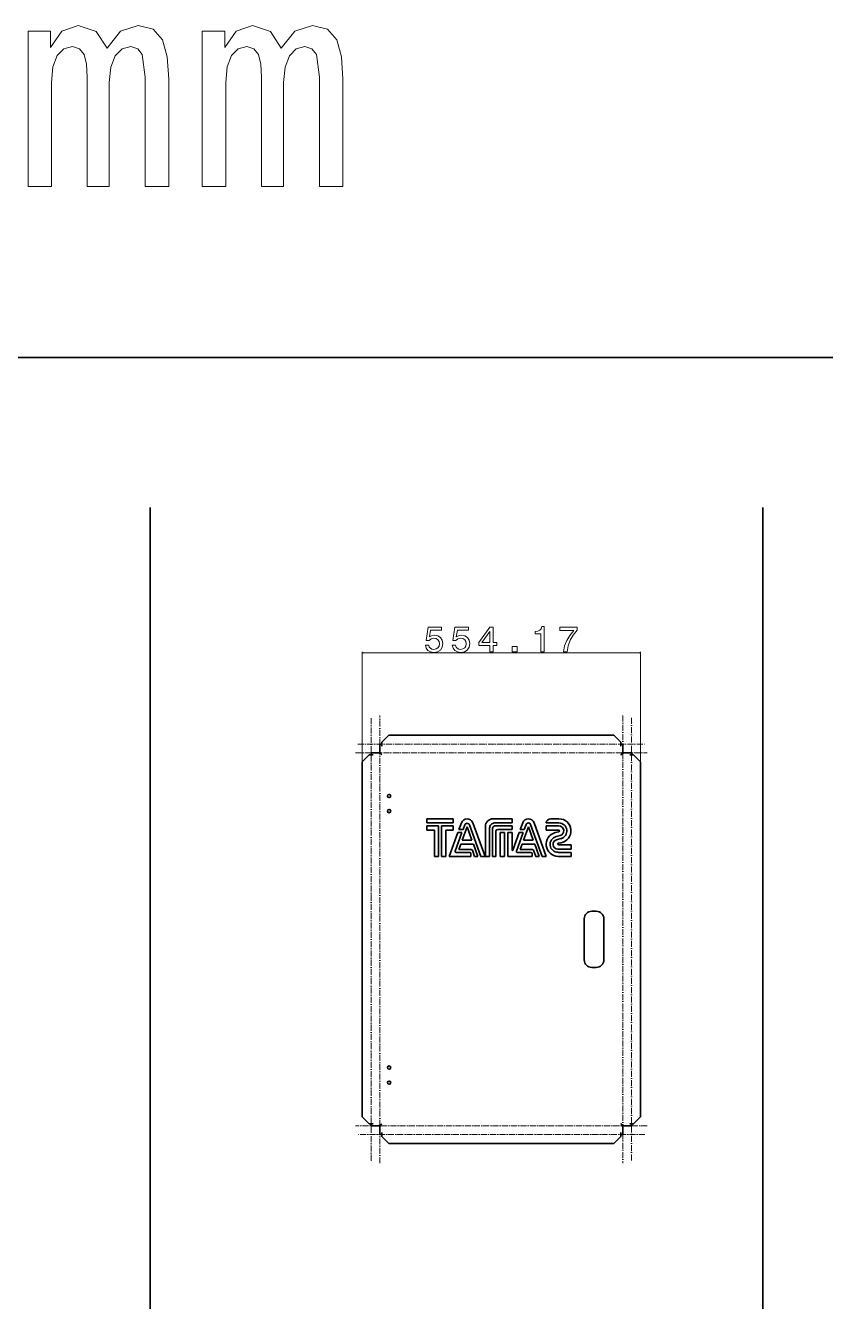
# Model space of a CAD drawing. Extents: x -845 to 13189, y -1836 to 2744.
# Drawn here: x 4602 to 6195, y -390 to 2152 of the extents above; entities that cross this region are included whole.
import ezdxf

# ---------------------------------------------------------------- set-up
doc = ezdxf.new("R2010")
doc.units = 0
doc.linetypes.add('DASHDOT', pattern=[18.5, 12, -3, 0.5, -3])

msp = doc.modelspace()

# ---------------------------------------------------------------- linework, layer by layer
at = {"color": 7, "lineweight": 35}
for p, q in [((-845.3, 1490.2), (13188.6, 1490.2)), ((4850.3, 1191.7), (4850.3, -1778.8)), ((6070.5, 1191.7), (6070.5, -1770.7)), ((5325.7, 737.9), (5773.7, 737.9)), ((5272.6, 684.8), (5272.6, -22.2)), ((5826.8, -22.2), (5826.8, 684.8)), ((5453.8, 571.4), (5401.3, 571.4)), ((5453.8, 563.1), (5401.3, 563.1)), ((5517.1, 496.6), (5492.8, 563.4)), ((5571.1, 571.4), (5533.1, 571.4)), ((5536.3, 563.1), (5571.1, 563.1)), ((5607.9, 560.1), (5631.1, 496.6)), ((5639.1, 496.6), (5614.8, 563.5)), ((5664.1, 563.1), (5638.8, 563.1)), ((5424.8, 557.2), (5401.3, 557.2)), ((5416.5, 496.6), (5416.5, 548.9)), ((5424.8, 557.2), (5424.8, 496.6)), ((5430.7, 496.6), (5430.7, 557.2)), ((5430.7, 557.2), (5453.8, 557.2)), ((5439, 548.9), (5439, 496.6)), ((5463.1, 543.9), (5445.9, 496.6)), ((5471.2, 543.9), (5457.8, 507.1)), ((5481.5, 555.1), (5471.9, 528.7)), ((5491.1, 528.7), (5481.5, 555.1)), ((5486.3, 559.1), (5509.1, 496.6)), ((5517.9, 496.6), (5517.9, 556.2)), ((5526.2, 553), (5526.2, 496.6)), ((5532.1, 496.6), (5532.1, 552.2)), ((5571.1, 557.2), (5537, 557.2)), ((5538.9, 546.8), (5538.9, 496.6)), ((5542.4, 550.3), (5571.1, 550.3)), ((5547.1, 496.6), (5547.1, 544.3)), ((5556.2, 544.3), (5556.2, 496.6)), ((5562.8, 496.6), (5562.8, 544.3)), ((5571.1, 508.9), (5571.1, 544.3)), ((5585.1, 543.9), (5572.2, 508.7)), ((5593.1, 543.9), (5579.7, 507.1)), ((5603.5, 555.2), (5593.8, 528.7)), ((5613.1, 528.7), (5603.5, 555.2)), ((5664.2, 557.2), (5638.7, 557.2)), ((5638.7, 548.9), (5663.6, 548.9)), ((5465.1, 510), (5489.9, 510)), ((5494, 520.6), (5469, 520.6)), ((5494, 520.6), (5502.8, 496.6)), ((5587.1, 510), (5611.9, 510)), ((5616, 520.6), (5624.8, 496.6)), ((5662, 511.1), (5689, 511.1)), ((5689, 519.4), (5663.8, 519.4)), ((5445.9, 496.6), (5488.8, 496.6)), ((5486.7, 504.1), (5459.8, 504.1)), ((5562.8, 496.6), (5610.8, 496.6)), ((5608.6, 504.1), (5581.7, 504.1)), ((5689, 504.5), (5662.5, 504.5)), ((5689, 496.6), (5662.8, 496.6)), ((5714.7, 372.3), (5714.7, 290.3)), ((5753.7, 290.3), (5753.7, 372.3)), ((5773.7, -75.3), (5325.7, -75.3))]:
    msp.add_line(p, q, dxfattribs=at)
at = {"color": 7, "lineweight": 13}
for p, q in [((5272.6, 686.8), (5272.6, 904.1)), ((5272.6, 902.1), (5826.8, 902.1)), ((5826.8, 686.8), (5826.8, 904.1))]:
    msp.add_line(p, q, dxfattribs=at)
at = {"color": 7, "linetype": 'DASHDOT', "lineweight": 13}
for p, q in [((5290.4, -109.7), (5290.4, 772.3)), ((5308, -114.5), (5308, 777.1)), ((5791.5, 777.1), (5791.5, -114.5)), ((5809, 772.3), (5809, -109.7)), ((5264.1, 720.1), (5835.3, 720.1)), ((5259.3, 702.6), (5840.1, 702.6)), ((5840.1, -40), (5259.3, -40)), ((5835.3, -57.5), (5264.1, -57.5))]:
    msp.add_line(p, q, dxfattribs=at)
at = {"color": 7, "lineweight": 35, "ltscale": 0.494975}
for p, q in [((5311.7, 723.9), (5325.7, 737.9)), ((5773.7, 737.9), (5787.7, 723.9)), ((5272.6, 684.8), (5286.6, 698.8)), ((5812.8, 698.8), (5826.8, 684.8)), ((5286.6, -36.2), (5272.6, -22.2)), ((5826.8, -22.2), (5812.8, -36.2)), ((5325.7, -75.3), (5311.7, -61.3)), ((5787.7, -61.3), (5773.7, -75.3))]:
    msp.add_line(p, q, dxfattribs=at)
at = {"color": 7, "lineweight": 35, "ltscale": 0.35}
for p, q in [((5307.7, 706.4), (5307.7, 720.4)), ((5791.7, 706.4), (5791.7, 720.4)), ((5304.2, 702.8), (5290.2, 702.8)), ((5795.3, 702.8), (5809.3, 702.8)), ((5304.2, -40.2), (5290.2, -40.2)), ((5307.7, -43.7), (5307.7, -57.7)), ((5791.7, -43.7), (5791.7, -57.7)), ((5795.3, -40.2), (5809.3, -40.2))]:
    msp.add_line(p, q, dxfattribs=at)
at = {"color": 7, "lineweight": 35, "ltscale": 0.1}
for p, q in [((5307.7, 720.4), (5311.7, 720.4)), ((5311.7, 716.4), (5311.7, 720.4)), ((5787.7, 716.4), (5787.7, 720.4)), ((5787.7, 720.4), (5791.7, 720.4)), ((5290.2, 698.8), (5290.2, 702.8)), ((5294.2, 698.8), (5290.2, 698.8)), ((5805.3, 698.8), (5809.3, 698.8)), ((5809.3, 702.8), (5809.3, 698.8)), ((5294.2, -36.2), (5290.2, -36.2)), ((5290.2, -40.2), (5290.2, -36.2)), ((5805.3, -36.2), (5809.3, -36.2)), ((5809.3, -36.2), (5809.3, -40.2)), ((5311.7, -57.7), (5307.7, -57.7)), ((5311.7, -53.7), (5311.7, -57.7)), ((5787.7, -53.7), (5787.7, -57.7)), ((5791.7, -57.7), (5787.7, -57.7))]:
    msp.add_line(p, q, dxfattribs=at)
at = {"color": 7, "lineweight": 35, "ltscale": 0.188536}
for p, q in [((5311.7, 723.9), (5311.7, 716.4)), ((5787.7, 723.9), (5787.7, 716.4))]:
    msp.add_line(p, q, dxfattribs=at)
at = {"color": 7, "lineweight": 35, "ltscale": 0.188538}
for p, q in [((5286.6, 698.8), (5294.2, 698.8)), ((5812.8, 698.8), (5805.3, 698.8)), ((5286.6, -36.2), (5294.2, -36.2)), ((5812.8, -36.2), (5805.3, -36.2)), ((5311.7, -61.3), (5311.7, -53.7)), ((5787.7, -61.3), (5787.7, -53.7))]:
    msp.add_line(p, q, dxfattribs=at)
at = {"color": 7, "lineweight": 35, "ltscale": 0.207538}
for p, q in [((5401.3, 571.4), (5401.3, 563.1)), ((5453.8, 563.1), (5453.8, 571.4)), ((5571.1, 563.1), (5571.1, 571.4)), ((5689, 511.1), (5689, 519.4))]:
    msp.add_line(p, q, dxfattribs=at)
at = {"color": 7, "lineweight": 35, "ltscale": 0.361956}
msp.add_line((5470.2, 563.4), (5465.3, 549.8), dxfattribs=at)
at = {"color": 7, "lineweight": 35, "ltscale": 0.364479}
msp.add_line((5592.2, 563.5), (5587.2, 549.8), dxfattribs=at)
at = {"color": 7, "lineweight": 35, "ltscale": 0.275155}
msp.add_line((5599, 560.1), (5595.2, 549.8), dxfattribs=at)
at = {"color": 7, "lineweight": 35, "ltscale": 0.403186}
msp.add_line((5664.2, 571.4), (5648.1, 571.4), dxfattribs=at)
at = {"color": 7, "lineweight": 35, "ltscale": 0.207535}
for p, q in [((5401.3, 557.2), (5401.3, 548.9)), ((5453.8, 548.9), (5453.8, 557.2)), ((5638.7, 557.2), (5638.7, 548.9))]:
    msp.add_line(p, q, dxfattribs=at)
at = {"color": 7, "lineweight": 35, "ltscale": 0.381543}
msp.add_line((5416.5, 548.9), (5401.3, 548.9), dxfattribs=at)
at = {"color": 7, "lineweight": 35, "ltscale": 0.368567}
msp.add_line((5439, 548.9), (5453.8, 548.9), dxfattribs=at)
at = {"color": 7, "lineweight": 35, "ltscale": 0.200903}
for p, q in [((5463.1, 543.9), (5471.2, 543.9)), ((5465.3, 549.8), (5473.3, 549.8)), ((5585.1, 543.9), (5593.1, 543.9)), ((5587.2, 549.8), (5595.2, 549.8)), ((5509.1, 496.6), (5517.1, 496.6)), ((5631.1, 496.6), (5639.1, 496.6))]:
    msp.add_line(p, q, dxfattribs=at)
at = {"color": 7, "lineweight": 35, "ltscale": 0.248506}
msp.add_line((5476.7, 559.1), (5473.3, 549.8), dxfattribs=at)
at = {"color": 7, "lineweight": 35, "ltscale": 0.226294}
for p, q in [((5556.2, 544.3), (5547.1, 544.3)), ((5547.1, 496.6), (5556.2, 496.6))]:
    msp.add_line(p, q, dxfattribs=at)
at = {"color": 7, "lineweight": 35, "ltscale": 0.207544}
msp.add_line((5571.1, 544.3), (5562.8, 544.3), dxfattribs=at)
at = {"color": 7, "lineweight": 35, "ltscale": 0.171286}
msp.add_line((5571.1, 550.3), (5571.1, 557.2), dxfattribs=at)
at = {"color": 7, "lineweight": 35, "ltscale": 0.181414}
msp.add_line((5664, 545.6), (5657, 543.9), dxfattribs=at)
at = {"color": 7, "lineweight": 35, "ltscale": 0.204487}
msp.add_line((5658.7, 535.9), (5666.6, 537.9), dxfattribs=at)
at = {"color": 7, "lineweight": 35, "ltscale": 0.281945}
msp.add_line((5469, 520.6), (5465.1, 510), dxfattribs=at)
at = {"color": 7, "lineweight": 35, "ltscale": 0.303052}
msp.add_line((5484, 528.7), (5471.9, 528.7), dxfattribs=at)
at = {"color": 7, "lineweight": 35, "ltscale": 0.176807}
msp.add_line((5484, 528.7), (5491.1, 528.7), dxfattribs=at)
at = {"color": 7, "lineweight": 35, "ltscale": 0.319789}
msp.add_line((5491.9, 508.6), (5496.3, 496.6), dxfattribs=at)
at = {"color": 7, "lineweight": 35, "ltscale": 0.281928}
msp.add_line((5590.9, 520.6), (5587.1, 510), dxfattribs=at)
at = {"color": 7, "lineweight": 35, "ltscale": 0.146838}
msp.add_line((5596.8, 520.6), (5590.9, 520.6), dxfattribs=at)
at = {"color": 7, "lineweight": 35, "ltscale": 0.368445}
msp.add_line((5608.6, 528.7), (5593.8, 528.7), dxfattribs=at)
at = {"color": 7, "lineweight": 35, "ltscale": 0.481274}
msp.add_line((5616, 520.6), (5596.8, 520.6), dxfattribs=at)
at = {"color": 7, "lineweight": 35, "ltscale": 0.113135}
msp.add_line((5613.1, 528.7), (5608.6, 528.7), dxfattribs=at)
at = {"color": 7, "lineweight": 35, "ltscale": 0.319808}
msp.add_line((5613.9, 508.6), (5618.3, 496.6), dxfattribs=at)
at = {"color": 7, "lineweight": 35, "ltscale": 0.210777}
msp.add_line((5667.9, 531.9), (5659.7, 529.8), dxfattribs=at)
at = {"color": 7, "lineweight": 35, "ltscale": 0.112515}
msp.add_line((5663.5, 523), (5668, 523.7), dxfattribs=at)
at = {"color": 7, "lineweight": 35, "ltscale": 0.207532}
for p, q in [((5416.5, 496.6), (5424.8, 496.6)), ((5430.7, 496.6), (5439, 496.6)), ((5517.9, 496.6), (5526.2, 496.6))]:
    msp.add_line(p, q, dxfattribs=at)
at = {"color": 7, "lineweight": 35, "ltscale": 0.134409}
for p, q in [((5488.8, 502), (5488.8, 496.6)), ((5610.8, 502), (5610.8, 496.6))]:
    msp.add_line(p, q, dxfattribs=at)
at = {"color": 7, "lineweight": 35, "ltscale": 0.162317}
for p, q in [((5496.3, 496.6), (5502.8, 496.6)), ((5618.3, 496.6), (5624.8, 496.6))]:
    msp.add_line(p, q, dxfattribs=at)
at = {"color": 7, "lineweight": 35, "ltscale": 0.171289}
msp.add_line((5532.1, 496.6), (5538.9, 496.6), dxfattribs=at)
at = {"color": 7, "lineweight": 35, "ltscale": 0.198297}
msp.add_line((5689, 496.6), (5689, 504.5), dxfattribs=at)
at = {"color": 7, "lineweight": 35, "ltscale": 0.225}
for p, q in [((5729.7, 387.3), (5738.7, 387.3)), ((5738.7, 275.3), (5729.7, 275.3))]:
    msp.add_line(p, q, dxfattribs=at)
at = {"color": 7, "lineweight": 13}
for points in [[(4607.1, 1831.3), (4653.7, 1831.3), (4653.7, 2038.2), (4656.6, 2069.3), (4665.3, 2091.8), (4678.5, 2105), (4695.8, 2110.2), (4709.6, 2105.6), (4718.9, 2094.1), (4723.5, 2074.5), (4725.2, 2048.6), (4725.2, 1831.3), (4769, 1831.3), (4769, 2038.2), (4771.9, 2068.7), (4780.5, 2091.2), (4794.4, 2105), (4811.7, 2110.2), (4825.5, 2105.6), (4834.7, 2094.1), (4840.5, 2048.6), (4840.5, 1831.3), (4887.2, 1831.3), (4887.2, 2045.1), (4884.3, 2089.5), (4875.1, 2123.5), (4856.6, 2144.2), (4826.6, 2151.7), (4791.5, 2140.2), (4764.4, 2106.8), (4743.1, 2139.6), (4707.3, 2151.7), (4674.5, 2140.2), (4652, 2107.9), (4652, 2140.8), (4607.1, 2140.8)], [(4954, 1831.3), (5000.7, 1831.3), (5000.7, 2038.2), (5003.6, 2069.3), (5012.2, 2091.8), (5025.5, 2105), (5042.8, 2110.2), (5056.6, 2105.6), (5065.8, 2094.1), (5070.5, 2074.5), (5072.2, 2048.6), (5072.2, 1831.3), (5116, 1831.3), (5116, 2038.2), (5118.9, 2068.7), (5127.5, 2091.2), (5141.3, 2105), (5158.6, 2110.2), (5172.5, 2105.6), (5181.7, 2094.1), (5187.5, 2048.6), (5187.5, 1831.3), (5234.1, 1831.3), (5234.1, 2045.1), (5231.3, 2089.5), (5222, 2123.5), (5203.6, 2144.2), (5173.6, 2151.7), (5138.5, 2140.2), (5111.4, 2106.8), (5090, 2139.6), (5054.3, 2151.7), (5021.5, 2140.2), (4999, 2107.9), (4999, 2140.8), (4954, 2140.8)], [(5398.4, 917.2), (5400, 911.3), (5403.5, 906.7), (5408.7, 903.8), (5415.4, 902.7), (5422.6, 904), (5428.3, 907.5), (5431.9, 913.1), (5433.3, 920.3), (5432.1, 927), (5428.6, 932.3), (5423.2, 935.7), (5416.2, 936.9), (5410.8, 936.1), (5406.6, 933.7), (5408.7, 947.1), (5430.6, 947.1), (5430.6, 953.1), (5403.8, 953.1), (5399.9, 926.5), (5405.6, 926.5), (5409.8, 929.9), (5415.1, 931.2), (5419.8, 930.4), (5423.3, 928.1), (5425.5, 924.5), (5426.3, 920), (5425.5, 915.4), (5423.2, 911.9), (5419.7, 909.7), (5415.1, 908.9), (5411.3, 909.4), (5408.4, 911.1), (5406.2, 913.6), (5405.1, 917.2)], [(5451.8, 917.2), (5453.4, 911.3), (5456.9, 906.7), (5462.1, 903.8), (5468.7, 902.7), (5476, 904), (5481.7, 907.5), (5485.3, 913.1), (5486.7, 920.3), (5485.4, 927), (5482, 932.3), (5476.6, 935.7), (5469.6, 936.9), (5464.2, 936.1), (5460, 933.7), (5462, 947.1), (5483.9, 947.1), (5483.9, 953.1), (5457.2, 953.1), (5453.2, 926.5), (5459, 926.5), (5463.2, 929.9), (5468.5, 931.2), (5473.1, 930.4), (5476.7, 928.1), (5478.9, 924.5), (5479.7, 920), (5478.9, 915.4), (5476.6, 911.9), (5473.1, 909.7), (5468.5, 908.9), (5464.7, 909.4), (5461.7, 911.1), (5459.6, 913.6), (5458.5, 917.2)], [(5527, 904.1), (5533.5, 904.1), (5533.5, 916.5), (5540.6, 916.5), (5540.6, 922.3), (5533.5, 922.3), (5533.5, 953.1), (5526.9, 953.1), (5505, 922.9), (5505, 916.5), (5527, 916.5)], [(5511.1, 922.3), (5527, 944.7), (5527, 922.3)], [(5628.5, 904.1), (5635, 904.1), (5635, 954.5), (5630.1, 954.5), (5628.8, 950.1), (5626.3, 947.1), (5622.3, 945.4), (5616.8, 944.8), (5616.8, 939.7), (5628.5, 939.7)], [(5673.1, 904.1), (5680.4, 904.1), (5682.8, 916), (5687, 927.1), (5692.9, 937.4), (5700.6, 947.1), (5700.6, 953.1), (5666.3, 953.1), (5666.3, 946.5), (5693.7, 946.5), (5685.7, 936.8), (5679.8, 926.6), (5675.6, 915.8)], [(5571.4, 904.1), (5581.4, 904.1), (5581.4, 914.9), (5571.4, 914.9)]]:
    msp.add_lwpolyline(points, close=True, dxfattribs=at)
for points in [[(5274.6, 902.7), (5272.6, 902.1), (5274.6, 901.6)], [(5824.9, 901.6), (5826.8, 902.1), (5824.9, 902.7)]]:
    msp.add_lwpolyline(points, dxfattribs=at)
at = {"color": 7, "lineweight": 35}
for points in [[(5311.7, 698.8), (5311.4, 699.1), (5310.9, 699.5), (5310.8, 699.6), (5310.4, 699.9), (5310.2, 700.1), (5310, 700.2), (5309.7, 700.5), (5309.4, 700.7), (5309.1, 700.9), (5308.8, 701.1), (5308.5, 701.3), (5308.4, 701.4), (5308.2, 701.5), (5308.1, 701.6), (5307.9, 701.7), (5307.8, 701.7), (5307.7, 701.8), (5307.5, 701.9), (5307.3, 702), (5307.1, 702.1), (5306.8, 702.2), (5306.7, 702.3), (5306.6, 702.3), (5306.4, 702.4), (5306.2, 702.5), (5306, 702.5), (5305.9, 702.6), (5305.6, 702.6), (5305.4, 702.7), (5305.2, 702.7), (5305, 702.8), (5304.8, 702.8), (5304.6, 702.8), (5304.4, 702.8), (5304.2, 702.8)], [(5311.7, 698.8), (5311.2, 699.4), (5310.9, 699.8), (5310.6, 700.1), (5310.5, 700.3), (5310.3, 700.6), (5310.1, 700.8), (5309.9, 701.1), (5309.7, 701.4), (5309.5, 701.7), (5309.3, 702), (5309.2, 702.2), (5309.1, 702.3), (5309, 702.5), (5308.9, 702.6), (5308.8, 702.7), (5308.7, 702.9), (5308.6, 703.1), (5308.5, 703.3), (5308.4, 703.5), (5308.3, 703.7), (5308.3, 703.8), (5308.2, 704), (5308.1, 704.1), (5308.1, 704.3), (5308, 704.5), (5308, 704.7), (5307.9, 704.9), (5307.9, 705.1), (5307.8, 705.3), (5307.8, 705.5), (5307.8, 705.7), (5307.7, 705.9), (5307.7, 706.1), (5307.7, 706.4)], [(5787.7, 698.8), (5788.2, 699.4), (5788.5, 699.8), (5788.8, 700.1), (5789, 700.3), (5789.2, 700.6), (5789.4, 700.8), (5789.6, 701.1), (5789.8, 701.4), (5790, 701.7), (5790.2, 702), (5790.3, 702.2), (5790.4, 702.3), (5790.5, 702.5), (5790.6, 702.6), (5790.6, 702.7), (5790.7, 702.9), (5790.8, 703.1), (5790.9, 703.3), (5791, 703.5), (5791.1, 703.7), (5791.2, 703.8), (5791.2, 704), (5791.3, 704.1), (5791.4, 704.3), (5791.4, 704.5), (5791.5, 704.7), (5791.5, 704.9), (5791.6, 705.1), (5791.6, 705.3), (5791.7, 705.5), (5791.7, 705.7), (5791.7, 705.9), (5791.7, 706.1), (5791.7, 706.4)], [(5787.7, 698.8), (5788, 699.1), (5788.5, 699.5), (5788.7, 699.6), (5789, 699.9), (5789.3, 700.1), (5789.5, 700.2), (5789.8, 700.5), (5790, 700.7), (5790.3, 700.9), (5790.6, 701.1), (5790.9, 701.3), (5791.1, 701.4), (5791.2, 701.5), (5791.4, 701.6), (5791.5, 701.7), (5791.7, 701.7), (5791.8, 701.8), (5792, 701.9), (5792.2, 702), (5792.4, 702.1), (5792.6, 702.2), (5792.7, 702.3), (5792.9, 702.3), (5793, 702.4), (5793.2, 702.5), (5793.4, 702.5), (5793.6, 702.6), (5793.8, 702.6), (5794, 702.7), (5794.2, 702.7), (5794.4, 702.8), (5794.6, 702.8), (5794.8, 702.8), (5795.1, 702.8), (5795.3, 702.8)], [(5311.7, -36.2), (5311.1, -36.7), (5310.8, -37), (5310.4, -37.3), (5310.2, -37.4), (5310, -37.6), (5309.7, -37.8), (5309.4, -38), (5309.1, -38.3), (5308.8, -38.5), (5308.5, -38.7), (5308.4, -38.8), (5308.2, -38.9), (5308.1, -38.9), (5307.9, -39), (5307.8, -39.1), (5307.7, -39.2), (5307.5, -39.3), (5307.3, -39.4), (5307.1, -39.5), (5306.8, -39.6), (5306.7, -39.6), (5306.6, -39.7), (5306.4, -39.8), (5306.2, -39.8), (5306, -39.9), (5305.9, -39.9), (5305.6, -40), (5305.4, -40), (5305.2, -40.1), (5305, -40.1), (5304.8, -40.2), (5304.6, -40.2), (5304.4, -40.2), (5304.2, -40.2)], [(5311.7, -36.2), (5311.5, -36.5), (5311.1, -37), (5310.9, -37.2), (5310.6, -37.5), (5310.5, -37.7), (5310.3, -37.9), (5310.1, -38.2), (5309.9, -38.5), (5309.7, -38.8), (5309.5, -39.1), (5309.3, -39.4), (5309.2, -39.5), (5309.1, -39.7), (5309, -39.8), (5308.9, -40), (5308.8, -40.1), (5308.7, -40.3), (5308.6, -40.5), (5308.5, -40.6), (5308.4, -40.8), (5308.3, -41.1), (5308.3, -41.2), (5308.2, -41.3), (5308.1, -41.5), (5308.1, -41.7), (5308, -41.9), (5308, -42.1), (5307.9, -42.3), (5307.9, -42.5), (5307.8, -42.7), (5307.8, -42.9), (5307.8, -43.1), (5307.7, -43.3), (5307.7, -43.5), (5307.7, -43.7)], [(5787.7, -36.2), (5788, -36.5), (5788.5, -36.8), (5788.7, -37), (5789, -37.3), (5789.3, -37.4), (5789.5, -37.6), (5789.8, -37.8), (5790, -38), (5790.3, -38.3), (5790.6, -38.5), (5790.9, -38.7), (5791.1, -38.8), (5791.2, -38.9), (5791.4, -38.9), (5791.5, -39), (5791.7, -39.1), (5791.8, -39.2), (5792, -39.3), (5792.2, -39.4), (5792.4, -39.5), (5792.6, -39.6), (5792.7, -39.6), (5792.9, -39.7), (5793, -39.8), (5793.2, -39.8), (5793.4, -39.9), (5793.6, -39.9), (5793.8, -40), (5794, -40), (5794.2, -40.1), (5794.4, -40.1), (5794.6, -40.2), (5794.8, -40.2), (5795.1, -40.2), (5795.3, -40.2)], [(5787.7, -36.2), (5788.2, -36.8), (5788.5, -37.2), (5788.8, -37.5), (5789, -37.7), (5789.2, -37.9), (5789.4, -38.2), (5789.6, -38.5), (5789.8, -38.8), (5790, -39.1), (5790.2, -39.4), (5790.3, -39.5), (5790.4, -39.7), (5790.5, -39.8), (5790.6, -40), (5790.6, -40.1), (5790.7, -40.3), (5790.8, -40.5), (5790.9, -40.6), (5791, -40.8), (5791.1, -41.1), (5791.2, -41.2), (5791.2, -41.3), (5791.3, -41.5), (5791.4, -41.7), (5791.4, -41.9), (5791.5, -42.1), (5791.5, -42.3), (5791.6, -42.5), (5791.6, -42.7), (5791.7, -42.9), (5791.7, -43.1), (5791.7, -43.3), (5791.7, -43.5), (5791.7, -43.7)]]:
    msp.add_lwpolyline(points, dxfattribs=at)
for centre in [(5326.2, 616.8), (5326.2, 586.8), (5326.2, 75.8), (5326.2, 45.8)]:
    msp.add_circle(centre, 3.25, dxfattribs=at)
for centre, radius, start, end in [((5481.5, 559.3), 12, 19.9985, 160.0015), ((5481.5, 557.4), 5.1, 19.9986, 160.0011), ((5533.1, 556.2), 15.2, 89.9994, 180.0006), ((5536.3, 553), 10.1, 89.9995, 180.0005), ((5603.5, 559.4), 12, 19.9984, 160.0016), ((5603.5, 558.5), 4.75, 19.9986, 160.0013), ((5648.1, 562), 9.38, 89.9995, 173.4177), ((5664.1, 547.2), 15.9, 284.0076, 89.9927), ((5664.2, 547.4), 24, 278.9981, 89.9912), ((5537, 552.2), 4.98, 90.0285, 179.9746), ((5542.4, 546.8), 3.49, 90.0217, 179.9853), ((5662.8, 520.6), 24, 104.0078, 269.9922), ((5662.5, 520.5), 15.9, 104.0075, 269.9927), ((5663.6, 547.2), 1.65, 284.0001, 89.9998), ((5664.2, 547.4), 9.8, 284.0083, 89.9921), ((5489.9, 507.9), 2.18, 20, 90), ((5571.7, 508.9), 0.58, 180, 340), ((5611.9, 507.9), 2.18, 20.0002, 90), ((5662, 520.6), 9.5, 104.0083, 269.992), ((5663.8, 521.2), 1.8, 98.9914, 269.9979), ((5459.8, 506.3), 2.18, 160, 270), ((5486.7, 502), 2.17, 360, 90), ((5581.7, 506.3), 2.18, 160, 270), ((5608.6, 502), 2.17, 360, 90), ((5729.7, 372.3), 15, 90, 180), ((5738.7, 372.3), 15, 360, 90), ((5729.7, 290.3), 15, 180, 270), ((5738.7, 290.3), 15, 270, 360)]:
    msp.add_arc(centre, radius, start, end, dxfattribs=at)

doc.saveas('drawing.dxf')
